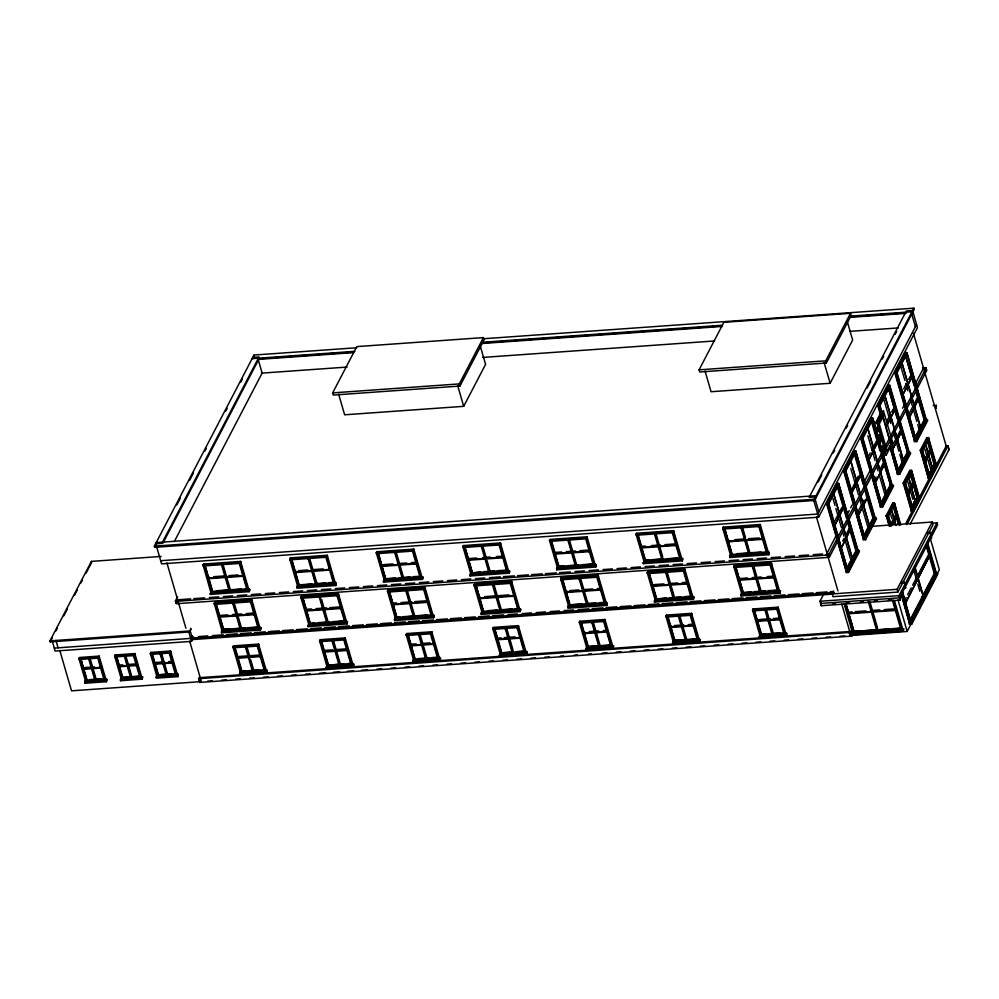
<?xml version="1.0" encoding="UTF-8"?>
<svg xmlns="http://www.w3.org/2000/svg" width="999" height="999" viewBox="0 0 999 999"><rect width="100%" height="100%" fill="white"/><g stroke="black" fill="none" stroke-linecap="round" stroke-linejoin="round"><path stroke-width="1.5" d="M191.084 629.233L189.66 631.967L50.237 641.87L49.95 640.883L91.396 561.388L161.114 556.431M50.237 641.87L52.385 637.762M55.956 630.906L57.38 628.171M63.811 615.834L67.383 608.978M74.538 595.267L77.398 589.785M80.969 582.929L82.393 580.194M85.964 573.339L91.683 562.375L91.396 561.388M78.896 658.478L79.408 657.492L99.101 656.093L105.894 679.445L105.37 680.431L85.677 681.83L78.896 658.478L98.589 657.08L99.101 656.093M79.583 658.091L79.058 659.078L80.145 658.99L86.588 681.156L85.502 681.231M94.443 666.857L84.103 667.594L83.591 668.581L99.825 667.419L100.35 666.433M88.824 659.39L90.097 658.341L89.573 659.328L95.442 679.52L94.693 679.582L88.824 659.39L89.573 659.328M482.767 338.798L913.848 308.167L914.197 309.353L814.56 500.462L154.695 547.327L154.358 546.153L253.996 355.045L356.705 347.752M154.695 547.327L157.367 542.22M176.798 504.945L180.394 498.039M189.76 480.082L193.356 473.176M204.882 451.086L206.318 448.326M225.749 411.039L227.198 408.279M240.871 382.043L242.307 379.283M84.79 683.254L85.215 680.906L84.79 683.254L106.443 681.718L106.868 679.37L106.443 681.718M85.677 681.83L86.189 680.843M104.483 678.958L86.726 680.219L80.644 658.316M86.588 681.156L87.1 680.169L81.094 659.49M99.388 657.08L98.876 658.066L79.183 659.465M162.924 543.156L259.39 358.129M84.103 667.594L83.791 669.268L100.025 668.119L100.549 667.132M94.693 679.582L95.205 678.596M95.442 679.52L95.954 678.533L93.032 668.443M114.61 655.943L115.122 654.957L134.828 653.558L141.608 676.897L141.096 677.884L121.391 679.295L114.61 655.943L134.316 654.545L134.828 653.558M174.238 541.695L262.138 373.102L258.404 360.252M115.872 656.455L116.384 655.469L114.785 656.53L115.872 656.455L122.303 678.621L121.229 678.696M133.916 654.22L135.002 654.145L133.404 655.219L139.835 677.372L140.921 677.297L141.433 676.311L122.452 677.684L116.359 655.769M105.719 678.845L104.121 679.919L104.633 678.92M105.607 678.458L105.082 679.445L85.39 680.843M136.264 664.585L135.752 665.571L119.518 666.733L119.83 665.059L122.777 664.847M131.681 675.998L130.407 677.035L124.538 656.842L125.062 655.856M119.518 666.733L120.03 665.746M131.169 676.985L125.3 656.793L125.812 655.806L131.256 674.562M142.158 679.17L142.582 676.835L142.158 679.17L120.517 680.719L121.628 677.322L128.546 676.922M120.517 680.719L120.929 678.371M122.303 678.621L122.815 677.634L116.384 655.469M135.115 654.545L134.603 655.531L114.897 656.93L115.122 654.957M135.752 665.571L136.064 663.898L127.21 664.535M130.407 677.035L130.919 676.048M178.696 603.196L176.099 603.384L175.412 601.023L177.585 596.878M829.395 555.906L828.621 557.392L176.561 603.708L175.874 601.348L176.648 599.862L190.647 598.863M156.943 676.822L150.337 653.408L150.849 652.422L170.542 651.023L177.335 674.362L176.811 675.349L157.118 676.748L157.63 675.761M151.024 653.009L150.499 653.995L151.586 653.92L158.029 676.086L156.943 676.161L157.455 675.174M140.372 676.086L138.112 669.23M249.3 591.645L249.725 589.298L249.3 591.645L210.339 594.405L211.039 593.056L203.097 565.009L203.609 564.023L240.622 561.401L248.751 589.373L248.239 590.359L211.214 592.981M204.345 565.521L204.857 564.535L203.259 565.609L204.345 565.521L212.125 592.32L211.051 592.395L211.563 591.408M247.34 588.886L212.275 591.383L204.832 564.847M155.744 663.211L155.232 664.198L171.466 663.036L171.791 661.363L168.831 661.575M166.883 674.45L161.014 654.258L161.538 653.271L167.395 673.463L166.134 674.5L160.265 654.308L160.777 653.321M177.884 676.635L178.309 674.3L177.884 676.635L156.231 678.171L156.656 675.836M157.343 674.775L156.831 675.761L176.523 674.362L177.048 673.376M176.811 675.349L170.03 652.01L170.542 651.023M169.643 651.685L170.717 651.61L169.118 652.672L175.562 674.837L177.16 673.776L158.341 674.812M158.029 676.086L158.541 675.099M170.829 652.01L170.317 652.996L150.624 654.395L150.849 652.422M221.678 565.297L222.952 564.26L222.44 565.247L229.645 590.072L228.896 590.122L221.678 565.297L222.44 565.247M166.134 674.5L166.646 673.513M189.66 631.967L190.797 628.246M210.339 594.405L211.451 591.008M212.125 592.32L212.65 591.333M192.108 635.676L190.684 638.411L54.296 648.089M52.148 640.709L55.145 651.048L191.533 641.358L192.957 638.636M222.09 630.419L260.889 627.709L260.464 630.057L221.503 632.829L222.203 631.468L214.248 603.421L214.76 602.434L251.785 599.812L259.915 627.784L259.403 628.771L222.377 631.405M214.935 603.034L214.423 604.02L215.509 603.945L223.289 630.731L222.203 630.806M248.239 590.359L240.11 562.387L240.622 561.401M240.796 561.987L239.198 563.049L246.978 589.847L248.576 588.773M240.909 562.375L240.397 563.361L203.371 565.996L203.609 564.023M228.896 590.122L229.408 589.135M229.645 590.072L230.17 589.085L223.376 565.721M332.655 392.894L356.793 346.603L483.429 337.6L484.065 339.772L459.927 386.064L333.279 395.055L332.655 392.894L459.303 383.903L483.429 337.6M220.504 616.108L219.992 617.095L253.546 614.722L254.058 613.723M242.183 575.611L208.629 577.996L209.141 577.01L208.828 578.683L242.382 576.298L242.707 574.625M242.382 576.298L242.907 575.312M234.54 604.133L241.321 627.497L240.809 628.483L240.047 628.533L232.842 603.721L233.354 602.722M240.809 628.483L233.604 603.658L234.116 602.672M221.503 632.829L221.915 630.481M258.504 627.31L223.614 629.457M223.289 630.731L223.801 629.745L215.996 603.259M198.863 678.671L199.375 677.684L851.011 631.405L852.097 635.139L851.585 636.126L199.95 682.417L198.863 678.671L850.486 632.392L851.011 631.405M248.464 588.386L247.952 589.373L210.926 591.995M199.95 682.417L200.462 681.43L199.375 677.684M250.362 601.46L251.96 600.399L250.362 601.46L258.142 628.259L259.74 627.197M251.074 600.761L252.16 605.469M259.403 628.771L251.273 600.799L251.785 599.812M252.073 600.799L251.561 601.785L214.535 604.407L214.76 602.434M240.047 628.533L240.572 627.547M232.942 646.84L233.454 645.854L258.566 644.068L266.209 670.366L265.697 671.353L240.584 673.139L232.942 646.84L258.054 645.054L258.566 644.068M240.921 671.553L240.409 672.539L241.496 672.464L234.191 647.352L234.703 646.365L233.629 646.44M253.546 614.722L253.858 613.036L246.241 613.586M289.685 558.866L290.197 557.879L327.222 555.244L335.352 583.216L334.827 584.203L297.814 586.838L289.685 558.866L326.71 556.231L327.222 555.244M238.524 657.205L238.012 658.204L259.653 656.655L260.177 655.669M290.372 558.466L289.86 559.452L290.946 559.378L298.726 586.163L297.64 586.238L298.152 585.252M250.624 659.527L253.571 669.655L253.059 670.641L252.297 670.691L245.579 647.552L246.091 646.565M253.059 670.641L246.328 647.489L246.853 646.503M259.116 627.784L259.628 626.798M260.464 630.057L260.889 627.709M266.758 672.639L267.183 670.292L266.758 672.639L239.698 674.562L240.122 672.215M239.698 674.562L240.409 673.201M240.584 673.139L241.096 672.152M257.655 644.73L258.741 644.655L257.143 645.716L264.435 670.841L265.522 670.766L266.034 669.767L241.808 671.191M295.741 570.854L295.229 571.84L328.783 569.455L329.295 568.468M295.941 571.54L295.429 572.539L328.983 570.154L329.495 569.168M258.853 645.054L258.341 646.041L233.229 647.827M316.246 583.916L309.028 559.09L309.553 558.104L316.758 582.929L315.484 583.965L308.279 559.153L308.791 558.166M259.453 655.968L259.977 654.982L238.324 656.518L237.812 657.504L259.453 655.968L259.653 656.655M252.297 670.691L252.809 669.705M335.901 585.489L336.326 583.154L335.901 585.489L296.928 588.261L298.039 584.865M297.814 586.838L298.326 585.851L296.865 580.794M326.311 555.906L327.397 555.831L325.799 556.905L333.579 583.691L334.665 583.616L335.177 582.629L298.863 585.227L291.433 558.691M298.726 586.163L299.238 585.177L291.458 558.391M300.849 597.277L301.361 596.291L338.386 593.656L346.503 621.628L345.991 622.614L308.978 625.249L300.849 597.277L337.862 594.642L338.386 593.656M265.921 669.38L265.409 670.366L240.297 672.152M327.51 556.231L326.998 557.217L289.972 559.84M315.484 583.965L316.758 582.929M307.105 609.964L306.581 610.951L340.147 608.566L340.659 607.579L340.459 606.893L329.782 607.642M321.553 599.437L327.922 621.341L327.41 622.327L326.648 622.389L319.43 597.564L319.955 596.578M327.41 622.327L320.192 597.514L320.704 596.528M347.065 623.9L347.477 621.565L347.065 623.9L308.092 626.673L309.203 623.276L314.785 622.976M309.315 623.676L308.803 624.662L309.89 624.587L302.098 597.789L301.024 597.864M308.092 626.673L308.516 624.325M340.871 606.593L345.105 621.153L310.027 623.651L303.022 598.563M334.116 582.405L331.83 575.461M338.549 594.255L336.95 595.317L344.742 622.102L346.341 621.041M338.673 594.642L338.149 595.629L301.136 598.264M326.648 622.389L327.16 621.403M319.53 640.684L320.055 639.697L345.167 637.911L352.797 664.21L352.285 665.197L327.173 666.982L319.53 640.684L344.643 638.898L345.167 637.911M320.217 640.284L319.705 641.271L320.791 641.196L328.084 666.321L326.998 666.395M320.342 640.684L319.817 641.67L344.93 639.884L345.454 638.898M340.147 608.566L340.459 606.893M335.739 649.6L346.566 648.838L346.765 649.525L346.253 650.511L324.6 652.047L324.4 651.36L324.912 650.374L332.655 649.825M376.286 552.709L376.798 551.723L413.811 549.088L421.94 577.072L421.428 578.059L384.403 580.681L376.286 552.709L413.299 550.074L413.811 549.088M324.6 652.047L325.112 651.061M376.973 552.31L376.448 553.296L377.535 553.221L385.314 580.019L384.24 580.094L384.752 579.108M332.168 641.395L333.441 640.359L340.172 663.498L339.648 664.485L338.898 664.547L332.168 641.395L333.441 640.359M344.742 622.102L345.254 621.116M326.298 668.406L326.71 666.071L326.298 668.406L353.359 666.483L353.771 664.148L353.359 666.483M351.398 663.736L328.409 665.047M328.084 666.321L328.596 665.334L321.303 640.209M338.624 394.106L344.63 414.797L463.698 406.331L485.589 364.36L480.007 345.154M382.342 564.71L381.818 565.696L415.372 563.311L415.896 562.325L411.313 562.649M382.542 565.397L382.018 566.383L415.572 563.998L416.096 563.011M394.867 552.996L396.141 551.96L403.359 576.773L402.834 577.772L402.085 577.822L394.867 552.996L396.141 551.96M346.253 650.511L346.566 648.838M338.898 664.547L339.41 663.561M422.49 579.345L422.914 576.997L422.49 579.345L383.529 582.105L383.953 579.77L384.24 580.756M383.529 582.105L384.64 578.708L384.128 579.695L421.141 577.072L421.653 576.086M412.899 549.762L413.986 549.687L412.387 550.749L420.179 577.534L421.253 577.459L421.765 576.473L385.464 579.083L378.034 552.534M385.314 580.019L385.839 579.033L378.047 552.235M387.437 591.121L387.962 590.134L424.975 587.512L433.104 615.484L432.592 616.47L395.567 619.093L387.437 591.121L424.463 588.498L424.975 587.512M352.522 663.224L351.998 664.21L326.885 665.996L327.41 665.009L330.357 664.797M352.635 663.623L351.036 664.685L343.731 639.572L345.329 638.511L344.255 638.586M414.098 550.074L413.586 551.061L376.573 553.696L376.798 551.723M402.085 577.822L402.597 576.835M393.693 603.808L393.181 604.795L426.735 602.409L427.247 601.423M413.998 616.183L406.793 591.358L407.305 590.372L414.51 615.197L413.236 616.233L406.031 591.408L406.543 590.421M433.653 617.757L434.078 615.409L433.653 617.757L394.692 620.529L394.405 619.542L395.104 618.181L432.305 615.484L432.817 614.497M395.279 618.119L395.804 617.12L399.85 616.932M395.916 617.519L395.392 618.506L396.478 618.431L388.698 591.633L387.612 591.72L389.21 590.646M394.692 620.529L395.104 618.181M395.567 619.093L395.804 617.12M425.149 588.099L423.551 589.16L431.331 615.958L432.417 615.884L432.929 614.885L396.628 617.494L389.61 592.407M425.262 588.498L424.75 589.485L387.724 592.107L387.962 590.134M413.236 616.233L413.761 615.247M406.131 634.54L406.643 633.541L431.755 631.768L439.398 658.066L438.886 659.053L413.773 660.839L406.131 634.54L431.243 632.754L431.755 631.768M406.818 634.14L406.306 635.127L407.38 635.052L414.685 660.164L413.598 660.239L414.11 659.253L412.824 654.82M406.93 634.527L406.418 635.514L431.531 633.741L432.043 632.742M426.735 602.409L427.048 600.736M411.713 644.904L411.201 645.891L432.842 644.355L433.166 642.682L432.842 644.355M462.874 546.553L463.386 545.566L500.412 542.944L508.541 570.916L508.029 571.903L471.004 574.537L462.874 546.553L499.9 543.931L500.412 542.944M463.561 546.166L463.049 547.152L464.135 547.077L471.915 573.863L470.829 573.938M418.768 635.239L420.042 634.203L426.76 657.354L426.248 658.341L425.487 658.391L418.768 635.239L420.042 634.203M437.362 658.204L440.372 657.991L440.659 658.978L439.947 660.339L412.887 662.262L413.311 659.914L413.598 660.901M413.998 658.865L413.486 659.852L438.598 658.066L439.11 657.08L431.73 657.604M413.773 660.839L414.285 659.839M430.332 633.416L431.93 632.355L430.332 633.416L437.624 658.541L438.711 658.453L439.223 657.467L414.822 659.228L407.879 634.365M414.685 660.164L415.197 659.178L408.329 635.539M469.13 559.24L468.618 560.227L502.172 557.842L502.684 556.855M486.975 560.402L489.947 570.629L489.435 571.615L488.673 571.665L481.468 546.853L481.98 545.854M489.435 571.615L482.217 546.79L482.742 545.804M425.487 658.391L426.011 657.404M470.117 575.961L470.541 573.613L470.117 575.961L509.09 573.189L509.802 571.828L509.515 570.841L470.716 573.551L471.228 572.564M500.786 548.601L507.13 570.441L472.052 572.927L480.482 571.903M471.915 573.863L472.427 572.877L465.084 547.577M474.038 584.977L474.55 583.99L511.575 581.356L519.705 609.328L519.18 610.314L482.167 612.949L474.038 584.977L511.051 582.342L511.575 581.356M474.837 584.977L474.325 585.963L511.338 583.329L511.863 582.342M475.287 585.489L475.811 584.502L474.213 585.564L475.287 585.489L483.079 612.275L481.993 612.362M438.161 657.242L436.738 653.259M510.664 582.03L511.738 581.942L510.152 583.016L517.932 609.802L519.018 609.727L519.53 608.741L483.216 611.338L475.786 584.802M439.947 660.339L440.372 657.991M500.699 543.931L500.187 544.917L463.161 547.539L463.386 545.566M488.673 571.665L489.198 570.679M480.094 596.965L479.582 597.951L513.136 595.579L513.648 594.58M480.294 597.664L479.782 598.651L513.336 596.266L513.848 595.279M502.172 557.842L502.485 556.168L496.391 556.605M492.632 585.264L493.893 584.215L501.111 609.04L500.599 610.027L499.837 610.089L492.632 585.264L493.893 584.215M520.254 611.6L520.679 609.265L520.254 611.6L481.281 614.373L480.994 613.386L481.705 612.025L518.893 609.328L519.418 608.341M481.281 614.373L482.679 611.962M483.216 611.338L476.211 586.263M483.079 612.275L483.591 611.288L476.236 585.988M507.742 570.916L508.254 569.929M508.366 570.329L506.768 571.391L498.988 544.592L500.586 543.531L499.5 543.606M509.09 573.189L509.515 570.841M499.837 610.089L500.349 609.09M492.719 628.383L493.244 627.397L518.356 625.611L525.998 651.91L525.474 652.896L500.362 654.682L492.719 628.383L517.844 626.598L518.356 625.611M493.531 628.383L493.007 629.37L518.119 627.584L518.643 626.598M498.314 638.761L497.789 639.747L519.443 638.211L519.955 637.225M549.475 540.409L549.987 539.423L587.012 536.788L595.129 564.76L594.617 565.746L557.604 568.381L549.475 540.409L586.488 537.774L587.012 536.788M550.162 540.009L549.65 540.996L550.724 540.921L558.516 567.719L557.43 567.794L557.942 566.808L556.643 562.337M505.357 629.095L506.63 628.046L506.118 629.045L512.849 652.185L512.087 652.247L505.357 629.095L506.118 629.045M526.548 654.183L526.972 651.847L526.548 654.183L499.488 656.106L500.599 652.709L500.362 654.682M500.711 653.109L500.199 654.095L501.798 653.021L494.93 629.382M499.488 656.106L500.187 654.745M517.445 626.273L518.518 626.198L516.933 627.272L524.225 652.384L525.312 652.31L525.824 651.323L501.423 653.084L494.892 629.657M555.731 553.096L555.207 554.083L588.773 551.698L589.285 550.711M576.036 565.459L568.818 540.646L569.33 539.66L576.548 564.472L576.036 565.459L575.274 565.521L568.056 540.696L568.581 539.71M519.443 638.211L519.755 636.525M512.087 652.247L512.599 651.248M512.849 652.185L513.361 651.198M557.317 567.395L596.103 564.697L596.391 565.684L595.691 567.032L556.718 569.805L557.829 566.408L563.998 565.971M556.718 569.805L557.43 568.443M557.604 568.381L558.116 567.395M587.175 537.387L585.576 538.449L593.369 565.234L594.442 565.159L594.967 564.173L558.828 566.433M560.639 578.821L561.151 577.834L598.164 575.199L606.293 603.184L605.781 604.17L568.756 606.793L560.639 578.821L597.652 576.198L598.164 575.199M587.287 537.774L586.775 538.761L549.762 541.396M575.274 565.521L575.786 564.535M588.773 551.698L589.085 550.024L579.932 550.674M579.22 579.108L580.494 578.071L579.982 579.058L587.187 603.883L586.438 603.933L579.22 579.108L579.982 579.058M606.843 605.456L607.267 603.109L606.843 605.456L567.882 608.216L568.993 604.82M569.105 605.219L568.593 606.206L570.192 605.144M568.756 606.793L569.28 605.806M603.621 598.339L604.882 602.697L569.992 604.857M593.906 563.948L586.538 539.535M593.369 565.234L593.881 564.248M594.33 564.772L594.842 563.773L582.504 564.66M595.691 567.032L596.103 564.697M699.075 369.842L723.85 322.315L850.499 313.311L851.123 315.484L826.348 363.012L699.7 372.003L699.075 369.842L825.723 360.839L850.499 313.311M598.451 576.186L597.939 577.172L560.914 579.807L561.151 577.834M586.438 603.933L587.712 602.897L580.918 579.532M587.187 603.883L587.712 602.897M579.32 622.227L579.832 621.241L604.944 619.455L612.587 645.754L612.075 646.753L586.962 648.526L579.32 622.227L604.432 620.454L604.944 619.455M599.725 589.422L566.171 591.808L566.683 590.821L566.371 592.494L599.924 590.109L600.249 588.436L597.19 588.648M599.924 590.109L600.449 589.123M636.063 534.253L636.588 533.266L673.601 530.644L681.73 558.616L681.218 559.602L644.193 562.225L636.063 534.253L673.089 531.63L673.601 530.644M599.437 646.041L592.719 622.889L593.231 621.902L599.949 645.054L598.676 646.091L591.957 622.939L592.469 621.952M606.006 602.197L605.494 603.184L568.468 605.806M606.118 602.584L604.52 603.658L596.74 576.86L598.339 575.799L597.252 575.874M586.076 649.962L586.5 647.614L586.076 649.962L613.136 648.039L613.561 645.691L613.136 648.039M586.962 648.526L587.474 647.539M611.176 645.279L588.199 646.59M586.788 647.939L588.386 646.877L581.518 623.239M642.32 546.94L641.808 547.927L675.361 545.541L675.873 544.555M605.119 620.054L603.521 621.116L610.826 646.228L612.412 645.167M605.232 620.441L604.72 621.428L579.607 623.214L579.832 621.241M663.136 558.329L661.862 559.365L654.657 534.54L655.169 533.553M662.624 559.315L655.419 534.49L655.931 533.503L662.712 556.868M605.844 631.368L584.19 632.904L584.702 631.917L584.39 633.591L606.043 632.055L606.356 630.381L603.259 630.594M598.676 646.091L599.2 645.104M682.28 560.889L682.704 558.541L682.28 560.889L643.319 563.661L643.731 561.313M644.542 560.651L644.018 561.638L645.104 561.563L637.325 534.765L636.238 534.852L637.837 533.778M643.319 563.661L644.018 562.3M644.193 562.225L644.705 561.238M672.689 531.306L673.776 531.231L672.177 532.292L679.957 559.09L681.043 559.015L681.555 558.016L645.429 560.289M647.227 572.677L647.739 571.678L684.765 569.055L692.894 597.027L692.369 598.014L655.356 600.649L647.227 572.677L684.253 570.042L684.765 569.055M647.914 572.277L647.402 573.264L648.488 573.189L656.268 599.974L655.182 600.049L655.694 599.063M648.026 572.664L647.514 573.651L684.54 571.028L685.052 570.042M612.3 644.78L611.788 645.766L586.675 647.552M673.888 531.618L673.376 532.617L636.351 535.239L636.588 533.266M661.862 559.365L662.387 558.379M653.483 585.352L652.971 586.338L686.525 583.965L687.037 582.979M675.361 545.541L675.674 543.868M673.788 597.727L666.57 572.902L667.095 571.915L674.3 596.74L673.788 597.727L673.026 597.777L665.821 572.964L666.333 571.977M693.443 599.3L693.868 596.952L693.443 599.3L654.47 602.072L655.581 598.676M654.47 602.072L655.182 600.711M655.356 600.649L655.868 599.662L653.533 591.62M683.853 569.717L684.939 569.642L683.341 570.704L691.121 597.502L692.207 597.427L692.719 596.44L656.405 599.038L666.383 597.902M656.268 599.974L656.78 598.988L649 572.202M681.443 557.629L680.931 558.616L643.905 561.251M673.026 597.777L673.538 596.79M699.737 641.882L700.162 639.535L699.737 641.882L672.677 643.806L673.388 642.444L665.921 616.083L666.433 615.097L691.545 613.311L699.188 639.61L698.676 640.596L673.551 642.382L674.075 641.395M666.72 616.083L666.208 617.07L691.32 615.284L691.832 614.298M686.525 583.965L686.837 582.28L682.267 582.604M671.303 625.761L670.779 626.748L692.432 625.212L692.944 624.225L688.311 624.562M722.664 528.109L723.176 527.122L760.202 524.487L768.331 552.459L767.806 553.446L730.793 556.081L722.664 528.109L759.677 525.474L760.202 524.487M671.503 626.46L670.991 627.447L692.632 625.911L693.144 624.912M723.463 528.096L722.951 529.095L759.964 526.461L760.489 525.474M723.913 528.621L724.437 527.634L722.839 528.696L723.913 528.621L731.705 555.407L730.619 555.494M766.92 551.985L731.842 554.47L724.412 527.934M686.038 639.884L679.308 616.733L679.819 615.746L686.55 638.898L686.038 639.884L685.277 639.934L678.546 616.795L679.07 615.809M672.677 643.806L673.101 641.458M673.9 640.796L673.388 641.795L674.462 641.708L667.17 616.595L666.083 616.67L667.682 615.609M691.483 617.494L697.777 639.135L674.787 640.434M728.721 540.097L728.209 541.083L761.762 538.711L762.274 537.712M728.92 540.796L728.408 541.783L761.962 539.398L762.474 538.411M698.676 640.596L691.033 614.298L691.545 613.311M741.258 528.396L742.519 527.347L742.007 528.334L749.225 553.159L748.463 553.221L741.258 528.396L742.007 528.334M685.277 639.934L686.55 638.898M729.907 557.504L730.331 555.157L729.907 557.504L768.88 554.732L769.305 552.397L768.88 554.732M731.018 554.108L730.506 555.094L767.519 552.459L768.044 551.473M731.842 554.47L724.837 529.395M731.705 555.407L732.217 554.42L724.862 529.12M733.828 566.52L734.34 565.534L771.353 562.899L779.482 590.871L778.97 591.87L741.945 594.492L733.828 566.52L770.841 563.886L771.353 562.899M734.515 566.121L733.99 567.107L735.077 567.032L742.856 593.831L741.782 593.906L742.294 592.919M734.627 566.52L734.115 567.507L771.128 564.872L771.64 563.886M705.044 371.054L711.051 391.733L830.119 383.279L852.646 340.072L847.077 320.866M699.013 639.023L697.414 640.084L697.926 639.098M748.463 553.221L748.975 552.222M749.225 553.159L749.737 552.172L746.34 540.496M757.929 580.369L760.901 590.584L760.376 591.57L759.627 591.633L752.409 566.808L752.921 565.821M760.376 591.57L753.171 566.758L753.683 565.771L756.655 575.986M740.783 594.929L741.495 593.581L780.456 590.809L780.032 593.156L741.071 595.916L740.783 594.929L779.757 592.17L780.456 590.809M741.67 593.506L742.182 592.519L751.435 591.87M741.071 595.916L742.182 592.519M770.441 563.573L771.528 563.498L769.929 564.56L777.721 591.346L778.795 591.271L779.307 590.284L743.006 592.894L735.576 566.346M742.856 593.831L743.381 592.844L736.026 567.532M768.156 551.873L766.558 552.934L758.778 526.148L760.364 525.074L759.29 525.162M759.627 591.633L760.139 590.646M818.144 481.993L821.74 475.087M833.253 452.997L834.702 450.224M846.215 428.134L847.651 425.374M867.095 388.087L870.691 381.181M882.217 359.091L883.653 356.331M895.166 334.24L896.615 331.481M752.509 609.927L753.021 608.94L778.134 607.155L785.776 633.453L785.264 634.44L760.152 636.226L752.509 609.927L777.622 608.141L778.134 607.155M753.77 610.439L754.282 609.452L752.684 610.526L753.77 610.439L761.063 635.564L759.977 635.639L760.501 634.652M739.56 580.194L773.114 577.809L773.438 576.136L767.332 576.56M773.114 577.809L773.638 576.823M814.56 500.462L814.21 499.275L913.848 308.167M779.744 618.768L779.232 619.755L757.579 621.291L757.891 619.617M757.579 621.291L758.091 620.304M766.845 611.051L773.139 632.742L772.627 633.728L771.877 633.791L765.147 610.639L765.659 609.652M772.627 633.728L765.908 610.589L766.42 609.602M916.52 324.538L817.719 514.035L160.677 560.714M778.683 590.884L779.195 589.897M156.531 546.428L161.588 563.861L818.631 517.195L917.432 327.684L912.624 310.514L906.343 310.964L809.153 497.377L815.434 496.928L815.783 498.114M836.538 537.974L826.498 503.396L836.862 483.516L838.586 483.391L858.253 551.061L847.889 570.941L846.153 571.066L837.399 540.921M853.596 505.257L843.556 470.679L853.908 450.811L855.644 450.686L875.311 518.356L864.947 538.224L863.211 538.349L854.457 508.204M870.653 472.539L860.614 437.962L870.966 418.094L872.701 417.969L892.357 485.639L882.005 505.506L880.269 505.631L871.515 475.499M880.843 416.183L877.659 405.257L888.024 385.377L889.759 385.252L909.415 452.922L899.05 472.802L897.327 472.927L889.422 445.729M904.769 407.105L894.717 372.54L905.082 352.659L906.817 352.535L926.473 420.204L916.108 440.084L914.385 440.209L905.618 410.065M833.69 491.133L826.785 504.383L828.508 504.258L838.873 484.378M849.687 460.289L843.843 471.665L845.566 471.54L855.931 451.673M850.748 458.416L853.883 452.247M870.941 419.53L860.888 438.948L862.624 438.823L872.989 418.956M879.607 402.897L878.808 405.544M886.238 390.334L888.024 385.377M899.15 365.572L904.357 355.444M862.449 436.913L865.946 430.207M899.362 366.121L900.761 363.449M837.836 536.363L828.221 503.271L838.586 483.391M854.894 503.658L845.279 470.554L855.644 450.686M882.005 505.506L862.337 437.849L872.701 417.969M899.05 472.802L879.395 405.132L889.759 385.252M916.108 440.084L896.453 372.415L906.817 352.535M786.338 635.726L786.75 633.391L786.338 635.726L759.265 637.649L759.69 635.314L759.977 636.301M838.76 483.991L857.754 551.098L858.079 550.474M855.818 451.273L864.934 484.39M872.876 418.556L891.87 485.664L890.134 485.789M889.61 386.463L889.934 385.839L887.874 386.588L889.61 386.463L908.928 452.947L907.192 453.071M906.992 353.134L925.986 420.229L924.25 420.354L918.543 400.524M890.047 386.238L879.682 406.118L877.946 406.231M907.104 353.521L896.74 373.401L895.004 373.526M759.265 637.649L760.664 635.239L757.492 624.313M777.234 607.829L778.308 607.754L776.71 608.816L784.015 633.928L785.089 633.853L785.614 632.866L761.388 634.29M833.978 494.692L852.497 559.64L850.761 559.765L852.721 559.215L833.978 494.692L832.242 494.817M851.036 461.975L869.555 526.935L867.819 527.047L869.779 526.498L851.036 461.975L849.3 462.1M903.67 461.501L885.151 396.553L903.67 461.501L901.935 461.625L899.799 454.295M917.719 424.513L918.993 428.908L920.728 428.783L902.209 363.836L900.474 363.961M778.421 608.141L777.909 609.128L752.796 610.913L753.021 608.94M880.456 413.424L875.449 423.027L876.96 422.914L883.403 410.577L892.706 442.582L886.263 454.932L884.752 455.032M884.215 445.554L877.996 424.163L883.153 414.298L884.452 414.198L879.295 424.076L887.162 451.161L885.863 451.261M779.232 619.755L779.545 618.081L773.363 618.518M771.877 633.791L772.389 632.804M834.702 521.178L841.882 507.405M858.216 476.073L850.524 491.908M868.805 455.744L870.241 452.997M871.677 450.237L876.71 440.596L878.446 440.472L869.305 459.065L878.446 440.472M886.588 421.653L890.171 414.772M891.608 412.013L893.044 409.265M903.645 388.936L906.518 383.429M908.665 379.295L910.101 376.548M844.33 505.906L835.189 524.5L844.33 505.906L842.594 506.031M861.388 473.189L852.247 491.783L861.588 473.876L859.652 473.314L861.588 473.876M895.491 407.767L886.363 426.348L895.691 408.454L893.768 407.879M912.549 375.05L903.421 393.643L912.749 375.736L910.826 375.174M785.489 632.467L784.977 633.466L759.864 635.239L760.376 634.253L766.295 633.841M836.275 535.439L826.185 554.795L828.783 554.607L926.098 367.957L923.501 368.132L915.571 383.341M847.814 513.311L849.25 510.551M850.686 507.779L852.135 505.019M864.385 481.518L870.154 470.454M881.692 448.326L883.128 445.566M902.596 408.229L904.033 405.469M828.621 557.392L827.934 555.032L828.708 553.546M924.874 369.106L925.636 367.632L922.527 367.844M925.561 371.478L926.323 369.992L925.636 367.632M826.872 557.155L829.47 556.98L926.785 370.317L926.098 367.957M887.162 451.161L892.319 441.283L891.021 441.383M842.706 541.033L844.143 538.274M845.579 535.526L849.162 528.633L850.898 528.508L841.757 547.102L850.898 528.508M857.604 512.45L861.188 505.556M862.624 502.809L864.06 500.049M874.662 479.732L876.098 476.973M879.682 470.092L883.278 463.211L885.002 463.086L875.873 481.668L885.002 463.086M891.72 447.015L900.336 430.494L902.06 430.369L892.931 448.963L902.06 430.369M908.778 414.298L913.086 406.044M914.522 403.284L917.394 397.777L919.117 397.652L909.989 416.246L919.117 397.652M867.956 495.804L858.815 514.385L868.156 496.491L866.22 495.916M900.074 596.965L900.274 600.099L821.253 605.706L819.967 601.273L823.551 594.405M821.253 605.706L821.053 602.572L820.604 603.446L899.612 597.827L937.586 524.987L936.962 522.827L932.317 523.151M871.865 526.323L932.167 522.04L932.966 524.8L897.889 592.082L832.941 596.69L832.142 593.93L833.578 591.183M884.877 494.343L886.837 493.781L868.094 429.27L886.613 494.218L884.877 494.343L879.769 476.748M901.935 461.625L903.895 461.063M918.993 428.908L920.953 428.359L902.209 363.836M873.288 517.494L862.924 537.362L864.659 537.237L875.024 517.37M890.346 484.777L879.982 504.645L881.717 504.532L892.082 484.652M907.404 452.06L897.04 471.94L898.775 471.815L909.127 451.935M847.864 520.866L856.568 550.811L846.19 569.617M864.535 535.526L873.626 518.106L854.482 452.21M881.593 502.809L890.683 485.389L871.528 419.493M898.65 470.092L907.729 452.672L887.999 386.813M915.708 437.387L924.787 419.955L905.057 354.108M867.494 499.288L873.076 518.506L875.136 517.757M848.251 571.453L859.19 550.461L859.477 551.448L848.538 572.439L846.153 572.602L845.866 571.615L848.251 571.453L848.538 572.439M865.309 538.736L876.248 517.744L876.535 518.731L865.584 539.722L863.211 539.897L862.924 538.911L865.309 538.736L865.584 539.722M882.354 506.018L893.306 485.039L893.593 486.026L882.641 507.005L880.269 507.18L879.982 506.193L882.354 506.018L882.641 507.005M899.412 473.301L910.364 452.322L910.638 453.309L899.699 474.288L897.314 474.463L897.04 473.476L899.412 473.301L899.699 474.288M916.47 440.596L914.085 440.759L914.372 441.745L916.757 441.583L916.47 440.596L927.409 419.605L925.037 419.78M916.757 441.583L927.696 420.591L927.409 419.605M936.35 405.369L936.2 407.954L936.35 405.369L933.241 405.582M889.26 526.248L886.175 515.621L892.681 503.159L894.405 503.034L900.823 525.124M903.233 482.904L909.739 470.442L911.463 470.317L919.305 497.302L912.811 509.777L911.076 509.902L903.233 482.904L904.969 482.792L911.463 470.317M920.291 450.199L926.785 437.724L928.521 437.599L936.363 464.585L929.857 477.06L928.133 477.185L920.291 450.199L922.027 450.074L928.521 437.599M886.675 515.596L886.35 516.208L888.398 515.472L891.32 525.511M903.72 482.879L903.408 483.504L905.456 482.754L912.961 508.566L910.901 509.303L911.225 508.691M926.96 438.311L926.635 438.936L928.695 438.199M890.009 509.64L892.644 504.595M903.783 483.241L907.729 475.674M922.814 446.74L920.841 450.524L927.959 476.598L929.694 476.473L922.514 450.049L920.466 450.786M889.709 510.377L891.657 506.63M904.17 482.642L906.767 477.659M890.996 526.123L887.911 515.496L894.405 503.034M894.692 504.02L888.198 516.483L886.463 516.608M911.75 471.303L905.256 483.766L903.521 483.891M928.808 438.586L922.302 451.061L920.579 451.173M895.404 524.463L891.732 510.626L896.053 525.524M890.596 524.413L895.379 515.222L897.114 515.109L892.532 524.975M907.654 491.695L912.437 482.517L914.172 482.392L908.903 493.568L907.167 493.693M924.712 458.978L926.073 456.356M927.447 453.733L929.495 449.8L931.23 449.675L925.961 460.864L931.23 449.675M891.645 525.599L897.114 515.109M914.172 482.392L908.903 493.568M849.262 612.787L848.75 613.773L894.754 610.501L895.266 609.515M930.806 469.592L932.766 469.031L925.836 445.192L932.542 469.468L930.806 469.592L927.784 459.165M931.093 469.967L927.846 476.198L929.582 476.073L936.075 463.611M932.392 467.47L934.34 463.723M911.762 507.192L917.032 497.102L912.724 482.267M931.455 469.43L928.758 475.699M932.766 466.908L934.077 464.385L927.472 441.795M910.726 473.326L917.619 497.052L911.1 508.454M929.42 474.438L934.677 464.335L927.784 440.609M915.484 502.185L908.79 477.909L915.484 502.185L913.748 502.297L915.708 501.748M913.748 485.989L917.082 497.452L919.13 496.715M934.14 464.735L936.188 463.998M905.918 523.289L912.399 510.864M919.592 497.052L929.669 477.722M936.875 463.911L946.228 445.966L947.964 445.841L949.05 449.575L910.176 524.15M913.161 510.289L920.241 496.703L920.529 497.689L913.448 511.263L911.076 511.438L910.788 510.452L913.161 510.289L913.448 511.263M930.219 477.572L937.299 463.986L937.586 464.972L930.506 478.558L928.121 478.721L927.846 477.734L930.219 477.572L930.506 478.558M947.302 446.715L947.814 445.729L948.9 449.475L948.388 450.462M906.93 524.55L947.964 445.841M851.797 634.802L852.222 632.454L851.797 634.802L903.208 631.143L903.633 628.808L903.208 631.143M892.419 600.212L900.886 629.345L901.972 629.27L902.484 628.284L853.908 631.43M852.509 632.779L854.108 631.718L846.066 604.033M897.889 592.082L897.09 589.323L932.167 522.04M877.846 629.033L876.573 630.069L877.085 629.083M905.856 587.4L905.469 588.136L904.282 581.98L901.31 582.192M931.767 537.699L931.38 538.449L930.181 532.292L927.209 532.504M900.274 600.099L898.988 595.666L936.962 522.827M894.754 610.501L895.067 608.828M904.744 600.274L906.18 597.514M907.616 594.755L911.213 587.862M912.649 585.102L916.245 578.196M917.694 575.436L928.483 554.745L930.206 554.62L905.956 602.222L904.22 602.347M930.206 554.62L905.956 602.222M844.043 603.646L852.671 633.378L902.147 629.857L902.659 628.87L894.442 600.599M922.202 596.803L909.078 621.828L910.813 621.703L936.3 572.814M922.527 596.028L934.302 573.588L926.485 546.69M910.701 619.967L934.902 573.551L926.647 545.154M923.501 596.453L921.54 597.002L923.501 596.453L914.747 566.321M934.365 573.95L936.413 573.214M901.148 594.542L909.365 622.814L911.1 622.689L936.587 573.801L927.522 542.619M852.409 635.364L907.167 631.468L939.347 569.742L930.231 538.349M911.737 624.188L911.463 623.201L909.078 623.364L909.365 624.35L911.737 624.188L937.811 574.188L937.524 573.201L935.139 573.364M252.123 358.629L354.845 351.323M482.455 342.257L722.115 325.237M851.285 316.059L911.987 311.75L912.324 312.937M261.988 358.541L268.207 358.092M275.999 357.542L282.218 357.093M288.449 356.655L296.241 356.106M302.46 355.656L310.252 355.107M316.471 354.67L324.263 354.108M330.494 353.671L338.274 353.122M346.054 352.56L352.285 352.123M486.188 342.607L492.42 342.17M500.199 341.608L506.431 341.171M514.21 340.622L520.442 340.172M528.221 339.623L534.453 339.185M542.232 338.624L548.463 338.186M556.256 337.637L562.474 337.187M570.267 336.638L576.485 336.201M584.278 335.639L590.509 335.202M598.289 334.653L604.52 334.203M612.3 333.654L618.531 333.204M626.311 332.655L632.542 332.217M640.322 331.656L646.553 331.218M654.345 330.669L660.564 330.219M668.356 329.67L676.136 329.121M682.367 328.671L690.147 328.122M697.939 327.572L704.158 327.123M711.95 326.573L718.181 326.136M852.072 316.621L858.303 316.171M866.083 315.622L872.314 315.185M880.107 314.623L886.325 314.185M894.117 313.636L900.336 313.187M258.691 359.365L353.621 352.622M481.243 343.556L722.464 326.423M850.074 317.357L906.105 313.374M261.463 373.151L347.09 367.07M482.554 357.442L714.535 340.971M849.999 331.343L898.263 327.922M900.249 364.385L901.985 364.273M894.717 372.54L896.453 372.415M911.026 375.861L912.749 375.736M883.191 397.103L884.927 396.978M917.594 398.464L919.317 398.339M877.659 405.257L879.395 405.132M893.968 408.579L895.691 408.454M877.996 424.163L879.295 424.076M900.536 431.181L902.259 431.056M860.614 437.962L862.337 437.849M878.645 441.171L876.71 440.596M929.694 450.487L931.43 450.362M907.729 452.672L898.438 422.764M883.478 463.898L885.214 463.773M843.556 470.679L845.279 470.554M909.902 471.029L911.637 470.904L918.818 497.327M912.636 483.204L914.372 483.079M890.683 485.389L881.555 456.231M156.219 542.569L816.083 495.691L816.42 496.878M154.358 546.153L814.21 499.275M159.64 546.203L162.75 545.978M173.651 545.204L176.761 544.992M187.662 544.218L190.784 543.993M201.673 543.219L204.795 542.994M215.684 542.22L218.806 542.007M229.708 541.233L232.817 541.008M243.719 540.234L246.828 540.009M257.73 539.235L262.4 538.911M271.74 538.249L276.411 537.912M285.751 537.25L290.422 536.913M299.762 536.251L304.433 535.926M313.773 535.252L318.456 534.927M327.797 534.265L332.467 533.928M341.808 533.266L346.478 532.929M355.819 532.267L360.489 531.943M369.83 531.281L374.5 530.944M383.841 530.282L388.511 529.945M397.852 529.283L402.522 528.958M413.424 528.184L416.546 527.959M427.435 527.185L430.557 526.96M441.446 526.186L444.567 525.961M455.469 525.187L458.578 524.975M469.48 524.2L472.589 523.976M483.491 523.201L486.6 522.976M497.502 522.202L500.611 521.99M511.513 521.216L514.635 520.991M525.524 520.217L528.646 519.992M539.535 519.218L542.657 518.993M553.558 518.219L556.668 518.006M567.569 517.232L570.679 517.007M581.58 516.233L584.69 516.008M595.591 515.234L598.701 515.022M609.602 514.248L612.724 514.023M623.613 513.249L626.735 513.024M637.624 512.25L640.746 512.037M651.648 511.263L654.757 511.038M665.659 510.264L668.768 510.039M679.67 509.265L682.779 509.04M693.681 508.266L698.351 507.942M707.692 507.28L712.362 506.943M721.703 506.281L726.373 505.944M735.714 505.282L740.384 504.957M749.737 504.295L754.407 503.958M765.296 503.184L768.418 502.959M779.32 502.185L782.429 501.973M793.331 501.198L796.44 500.974M807.342 500.199L810.451 499.975M826.498 503.396L828.221 503.271M827.634 503.683L836.613 536.675M842.794 506.718L844.53 506.593M892.844 503.746L894.58 503.621L900.087 524.313M889.772 511.176L891.508 511.063M886.175 515.621L887.911 515.496M203.097 565.009L240.11 562.387M895.579 515.921L897.314 515.796M204.658 565.184L207.705 564.959M218.381 564.21L221.428 563.985M232.105 563.236L236.688 562.912M301.935 558.266L306.506 557.942M315.659 557.292L320.229 556.967M385.477 552.335L391.571 551.91M400.724 551.248L405.294 550.924M470.541 546.291L475.124 545.966M484.265 545.317L488.848 544.992M555.619 540.247L560.189 539.922M569.343 539.273L573.913 538.948M639.16 534.315L643.731 533.99M654.407 533.229L657.454 533.016M668.131 532.255L672.714 531.93M724.238 528.271L728.808 527.947M737.961 527.297L742.532 526.972M753.209 526.211L756.255 525.998M308.279 559.153L309.028 559.09M481.468 546.853L482.217 546.79M568.056 540.696L568.818 540.646M654.657 534.54L655.419 534.49M834.989 523.813L833.266 523.926L833.466 524.625M213.724 576.685L224.4 575.923M228.971 575.599L238.124 574.949M298.788 570.641L307.942 569.992M312.525 569.667L323.201 568.906M383.866 564.597L393.019 563.948M399.113 563.511L406.743 562.974M476.56 558.016L468.931 558.553L468.419 559.54L501.973 557.155M482.654 557.579L490.284 557.042M561.625 551.972L555.531 552.397L555.007 553.396L588.573 551.011M566.208 551.648L575.349 550.998M645.167 546.041L642.12 546.253L641.608 547.24L675.162 544.855M651.273 545.604L660.426 544.954M664.997 544.63L674.15 543.98M734.814 539.672L745.491 538.911M748.551 538.698L759.228 537.937M926.822 533.241L929.807 533.029M217.02 590.721L227.697 589.959M230.744 589.747L241.421 588.985M300.574 584.777L311.925 583.878M315.821 583.703L325.811 582.892M328.896 582.667L335.065 582.23L334.553 583.216L297.527 585.851M385.639 578.746L395.429 577.946M399.363 577.759L410.04 577.01M413.948 576.635L420.716 576.248M483.578 571.678L494.368 570.916M497.452 570.691L507.305 570.092M568.631 565.646L578.658 565.034M644.417 560.252L649.05 559.927M652.135 559.715L662.936 558.941M666.77 558.766L677.447 558.016M737.187 553.671L747.264 553.046M751.073 552.684L760.988 552.072M210.052 593.431L249.013 590.659M296.641 587.275L335.614 584.502M383.241 581.118L422.215 578.359M469.842 574.974L508.803 572.202M556.431 568.818L595.404 566.058M643.031 562.674L681.992 559.902M729.62 556.518L768.593 553.746M193.769 598.651L204.658 597.877M209.328 597.539L218.669 596.878M223.339 596.553L232.667 595.879M237.337 595.554L246.678 594.892M251.348 594.555L260.677 593.893M265.347 593.568L274.688 592.894M279.358 592.569L288.699 591.908M293.369 591.57L302.697 590.909M307.367 590.584L316.708 589.909M321.378 589.585L330.719 588.923M335.377 588.586L344.717 587.924M349.388 587.599L358.728 586.925M363.399 586.6L372.727 585.938M377.397 585.601L386.738 584.939M391.408 584.615L400.749 583.94M405.407 583.616L414.747 582.954M419.418 582.617L428.758 581.955M433.429 581.63L442.757 580.956M447.427 580.631L456.768 579.969M461.438 579.632L470.779 578.97M475.449 578.646L484.777 577.971M489.448 577.647L500.349 576.873M503.459 576.648L514.348 575.874M517.457 575.661L528.359 574.887M531.468 574.662L542.357 573.888M545.479 573.663L556.368 572.889M559.477 572.664L570.379 571.903M575.037 571.565L584.378 570.904M589.048 570.566L598.389 569.905M603.059 569.58L612.387 568.918M617.057 568.581L626.398 567.919M631.068 567.582L640.409 566.92M645.079 566.595L654.407 565.921M659.078 565.596L668.418 564.934M673.089 564.597L682.417 563.936M687.087 563.611L696.428 562.937M701.098 562.612L710.439 561.95M715.109 561.613L724.437 560.951M729.108 560.626L738.448 559.952M743.119 559.627L752.459 558.965M757.117 558.628L766.458 557.966M771.128 557.642L780.469 556.967M785.139 556.643L794.467 555.981M799.138 555.644L808.478 554.982M813.149 554.657L822.489 553.983M175.412 601.023L178.009 600.836M175.874 601.348L827.934 555.032M301.536 596.878L302.61 596.803M562.4 578.346L560.801 579.408L561.888 579.333L569.667 606.131M214.248 603.421L251.273 600.799M221.915 603.159L224.975 602.946M235.639 602.185L240.222 601.86M305.469 597.227L310.04 596.903M320.716 596.141L323.763 595.928M334.44 595.167L337.487 594.954M390.534 591.183L395.117 590.859M404.258 590.209L408.841 589.885M417.982 589.235L422.552 588.911M475.611 585.139L478.658 584.927M489.335 584.165L492.382 583.953M503.059 583.191L507.629 582.867M572.877 578.234L577.447 577.909M586.6 577.26L591.171 576.935M656.418 572.302L661.001 571.977M671.665 571.216L676.248 570.891M741.495 566.258L746.066 565.933M755.219 565.284L759.789 564.959M232.842 603.721L233.604 603.658M319.43 597.564L320.192 597.514M406.031 591.408L406.793 591.358M665.821 572.964L666.57 572.902M752.409 566.808L753.171 566.758M928.683 555.432L930.406 555.307M227.934 614.885L220.304 615.421L219.792 616.408L253.346 614.023M232.505 614.56L241.658 613.91M311.476 608.94L306.905 609.265L306.381 610.264L339.947 607.879M316.059 608.616L326.735 607.867M396.553 602.909L393.494 603.121L392.982 604.108L426.536 601.723M401.123 602.584L411.8 601.823M414.847 601.598L425.524 600.849M484.665 596.64L509.078 594.904M569.742 590.596L578.896 589.947M583.466 589.622L592.619 588.973M663.96 583.903L653.284 584.665L652.772 585.651L686.325 583.266M668.531 583.578L677.684 582.929M747.502 577.971L739.884 578.521L739.36 579.507L772.914 577.122M752.085 577.647L761.238 576.997M49.95 640.883L189.373 630.981M222.602 629.432L230.319 628.883M234.278 628.696L244.955 627.946M248.002 627.722L258.679 626.96M318.456 622.614L329.258 621.853M333.079 621.678L346.216 620.641L345.704 621.64L308.691 624.263M402.897 616.72L427.297 614.984M487.974 610.676L497.115 610.027M501.698 609.702L512.362 608.94M515.422 608.728L518.469 608.516M571.515 604.745L582.192 603.983M586.763 603.658L595.916 603.009M599.837 602.634L605.057 602.36M670.317 597.727L680.981 596.965M684.889 596.59L692.607 596.041L692.095 597.027L655.069 599.662M754.52 591.645L765.321 590.884M768.406 590.659L778.258 590.059M900.923 582.929L903.895 582.717M221.216 631.843L260.177 629.07M307.804 625.686L346.778 622.926M394.405 619.542L433.366 616.77M480.994 613.386L519.967 610.614M567.594 607.23L606.555 604.47M654.183 601.086L693.156 598.314M190.597 637.137L193.719 636.912M198.376 636.588L207.717 635.913M212.387 635.589L223.277 634.815M226.398 634.59L237.287 633.816M240.397 633.603L251.298 632.829M254.408 632.604L265.297 631.83M268.406 631.605L279.308 630.831M282.417 630.619L293.306 629.845M296.428 629.62L307.317 628.846M310.427 628.621L321.328 627.847M324.438 627.622L335.327 626.86M338.449 626.635L349.338 625.861M352.447 625.636L363.349 624.862M366.458 624.637L377.347 623.875M380.457 623.651L391.358 622.877M394.468 622.652L405.357 621.878M408.479 621.653L419.368 620.879M422.477 620.666L433.379 619.892M436.488 619.667L447.377 618.893M450.487 618.668L461.388 617.894M464.498 617.682L475.387 616.907M478.509 616.683L489.398 615.908M492.507 615.684L503.409 614.909M508.079 614.585L517.407 613.923M522.077 613.586L531.418 612.924M536.088 612.599L545.417 611.925M550.087 611.6L559.428 610.938M564.098 610.601L573.438 609.939M578.109 609.615L588.998 608.841M592.107 608.616L603.009 607.842M606.118 607.617L617.007 606.843M620.117 606.63L631.018 605.856M634.128 605.631L645.017 604.857M648.139 604.632L659.028 603.858M662.137 603.646L673.039 602.872M676.148 602.647L687.037 601.873M690.147 601.648L701.048 600.874M704.158 600.661L715.047 599.887M718.169 599.662L729.058 598.888M732.167 598.663L743.069 597.889M746.178 597.677L757.067 596.903M760.189 596.678L771.078 595.904M774.188 595.679L785.089 594.904M788.199 594.68L799.088 593.918M802.197 593.693L813.099 592.919M816.208 592.694L827.097 591.92M830.219 591.695L833.328 591.483M191.583 638.136L834.302 592.482M832.142 593.93L897.09 589.323M192.008 639.61L833.178 594.068M819.967 601.273L898.988 595.666M581.093 621.753L579.495 622.827L580.569 622.752L587.874 647.864M690.634 613.973L691.72 613.898L690.122 614.959L697.414 640.084M245.492 645.903L248.589 645.679M832.554 604.07L835.651 603.858M846.503 603.084L849.6 602.859M860.439 602.097L863.536 601.873M874.387 601.098L877.484 600.886M888.336 600.112L891.433 599.887M665.921 616.083L691.033 614.298M98.202 656.768L99.276 656.68L97.677 657.754L104.121 679.919M246.865 646.128L251.498 645.804M331.918 640.084L335.002 639.872M415.422 634.153L420.055 633.828M500.474 628.109L503.558 627.896M514.373 627.122L517.457 626.91M583.978 622.177L588.611 621.853M597.877 621.191L602.509 620.866M672.115 615.921L667.482 616.246L674.612 640.771M682.929 615.147L686.013 614.934M757.167 609.877L754.083 610.102L761.213 634.627M766.433 609.215L771.066 608.891M233.117 647.427L234.191 647.352M492.894 628.97L493.981 628.895L501.273 654.02M150.337 653.408L170.03 652.01M87.862 658.129L92.295 657.817M116.184 656.118L120.617 655.794M129.495 655.169L133.928 654.857L135.19 659.165M157.817 653.159L162.263 652.846M245.579 647.552L246.328 647.489M591.957 622.939L592.719 622.889M678.546 616.795L679.308 616.733M765.147 610.639L765.908 610.589M124.538 656.842L125.3 656.793M160.265 654.308L161.014 654.258M852.135 611.875L849.063 612.1L848.551 613.086L894.555 609.815M855.194 611.663L865.933 610.901M872.065 610.464L879.732 609.914M884.34 609.59L893.531 608.94M164.41 661.887L155.544 662.512L155.032 663.498L171.266 662.349M416.158 643.893L411.513 644.218L411.001 645.204L432.642 643.668M422.34 643.456L430.07 642.906M501.198 637.849L498.114 638.074L497.589 639.06L519.243 637.512M504.295 637.624L515.122 636.863M589.348 631.593L598.626 630.931M674.387 625.549L683.666 624.887M759.44 619.505L770.266 618.731M324.4 651.36L346.054 649.825M757.379 620.604L779.033 619.068M119.318 666.046L135.552 664.884M89.86 679.67L101.061 678.783M132.23 676.56L141.321 675.923L140.809 676.91L121.104 678.309M159.828 674.7L170.979 673.813M84.503 682.267L106.156 680.731M120.23 679.732L141.87 678.196M155.944 677.197L177.597 675.649M240.809 671.166L245.242 670.853M249.538 670.641L258.803 669.992M334.59 664.597L343.856 663.948M348.089 663.548L351.573 663.398M418.094 658.666L428.771 657.817M503.146 652.634L512.412 651.872M516.845 651.56L525.711 650.923L525.187 651.91L500.074 653.696M587.187 646.553L597.527 645.829M600.486 645.616L611.363 644.942M682.504 639.884L673.788 640.409L673.276 641.395L698.388 639.61L698.9 638.623L685.601 639.672M769.105 633.741L779.919 632.966M239.41 673.576L266.471 671.653M326.011 667.419L353.072 665.496M412.599 661.276L439.66 659.352M499.2 655.119L526.261 653.196M585.789 648.975L612.862 647.052M672.389 642.819L699.45 640.896M758.99 636.663L786.051 634.752M852.909 631.405L860.639 630.856M864.635 630.669L875.374 629.907M878.433 629.695L889.16 628.933M892.232 628.708L902.372 627.884L901.86 628.883L852.397 632.392M200.437 678.446L198.714 678.571L199.8 682.317L201.523 682.192L189.685 641.233M851.51 633.816L902.921 630.169M199.875 681.705L71.528 690.833L59.803 650.461M207.63 681.156L212.3 680.831M221.616 680.169L226.273 679.832M235.602 679.17L240.26 678.845M249.588 678.184L254.245 677.846M263.574 677.185L268.232 676.86M277.547 676.198L282.218 675.861M291.533 675.199L296.191 674.874M305.519 674.213L310.177 673.875M319.505 673.214L325.711 672.777M333.491 672.215L339.697 671.778M347.465 671.228L353.683 670.791M361.451 670.229L367.669 669.792M376.985 669.13L381.655 668.793M390.971 668.131L395.641 667.807M404.957 667.145L409.615 666.808M418.943 666.146L423.601 665.821M432.929 665.159L437.587 664.822M446.915 664.16L451.573 663.836M460.889 663.174L465.559 662.837M474.875 662.175L479.532 661.85M488.861 661.188L493.518 660.851M502.847 660.189L507.504 659.864M516.833 659.203L521.49 658.865M530.806 658.204L535.476 657.866M544.792 657.205L549.462 656.88M560.339 656.106L563.436 655.881M574.313 655.119L577.422 654.894M588.299 654.12L591.408 653.895M602.285 653.121L606.942 652.797M616.271 652.135L620.928 651.798M630.257 651.136L634.914 650.811M644.23 650.149L648.9 649.812M658.216 649.15L662.874 648.826M672.202 648.164L676.86 647.827M686.188 647.165L690.846 646.84M700.174 646.178L704.832 645.841M714.148 645.179L718.818 644.855M728.134 644.193L732.804 643.856M742.12 643.194L746.777 642.856M756.106 642.195L760.763 641.87M770.092 641.208L774.749 640.871M784.078 640.209L788.735 639.884M798.051 639.223L802.721 638.885M812.037 638.224L816.695 637.899M826.023 637.237L830.681 636.9M840.009 636.238L844.667 635.913M911.65 313.848L915.384 326.698M913.373 333.092L946.565 447.327M905.082 352.659L905.369 353.646M905.481 355.607L914.185 385.552M915.658 390.809L917.806 398.189M928.371 438.811L935.863 464.622M926.785 437.724L927.072 438.711M900.673 365.859L904.932 380.519M905.781 383.454L907.916 390.784M910.476 399.588L912.174 405.444M913.448 409.852L916.857 421.578M924.749 448.726L926.91 456.181M922.027 450.074L929.857 477.06M901.485 393.069L901.685 393.756M904.657 405.02L895.216 372.515L894.892 373.127L896.952 372.39L915.946 439.498L914.21 439.61L905.943 409.453M888.436 388.311L897.127 418.269M909.739 470.442L910.014 471.428M910.564 474.85L911.85 479.295M910.414 474.513L912.911 483.116M927.197 543.231L936.088 573.826M883.615 398.576L890.858 423.501M893.418 432.292L895.116 438.161M896.403 442.557L898.95 451.361M907.691 481.443L909.864 488.898M910.726 491.87L912.886 499.325M904.969 482.792L912.811 509.777M904.145 484.315L910.676 506.968M895.341 462.45L896.64 466.945M880.818 414.573L878.158 405.219L877.834 405.844L879.894 405.107L898.888 472.202L897.152 472.327L890.833 449.013M876.96 422.914L886.263 454.932M876.722 427.385L877.984 431.755M878.833 434.665L880.943 441.945M883.478 450.674L884.327 453.583M914.522 566.758L923.276 596.89M870.966 418.094L871.253 419.081M871.677 422.252L880.082 450.986M913.623 569.755L916.957 581.231M917.794 584.09L919.867 591.271M893.668 506.043L899.275 525.324M892.681 503.159L892.969 504.145M893.506 507.567L898.363 524.438M867.844 435.689L875.074 460.614M876.785 466.483L878.059 470.879M890.633 514.16L891.932 518.631M887.087 517.032L889.585 525.636M887.149 517.432L889.734 526.336M867.369 458.504L867.582 459.19M870.728 471.241L861.101 437.937L860.776 438.561L862.836 437.812L881.83 504.92L880.094 505.044L872.027 475.736M902.784 592.345L910.926 622.102L909.19 622.215L901.897 595.379M902.035 591.495L911.1 622.689M865.796 487.35L874.812 518.381M898.051 600.074L907.167 631.468M853.908 450.811L854.195 451.785M854.62 454.97L863.211 484.515M864.759 489.685L866.495 495.679M825.723 360.839L826.348 363.012M893.506 600.137L902.147 629.857M897.514 614.61L898.825 619.093M824.113 362.6L830.119 383.279M894.305 604.482L899.512 622.414M850.786 468.406L858.453 494.792M859.727 499.188L861.862 506.53M862.711 509.453L867.394 525.586M855.756 506.605L864.947 538.224M853.396 500.924L854.27 503.921M853.67 503.958L844.043 470.654L843.718 471.278L845.778 470.529L864.772 537.637L863.036 537.762L854.782 507.592M837.861 486.413L846.99 517.869M836.862 483.516L837.15 484.503M837.562 487.687L842.919 505.931M843.581 508.366L846.403 517.907M847.439 521.665L849.587 529.058M850.449 532.005L856.018 551.211M869.929 601.773L877.434 627.597M868.993 601.323L877.334 630.019M868.243 601.373L876.573 630.069M832.879 498.189L835.002 505.519M835.851 508.441L837.986 515.784M838.835 518.706L841.395 527.509M842.669 531.905L843.955 536.301M844.804 539.235L850.336 558.304M838.698 539.323L847.889 570.941M836.862 537.35L826.985 503.371L826.673 503.983L828.72 503.246L847.714 570.354L845.978 570.479L837.724 540.309M837.924 541.171L845.753 568.131M846.091 604.532L853.471 629.944M814.697 497.589L818.843 511.875M845.479 603.371L853.733 631.768M845.117 603.571L853.583 632.704M845.404 605.569L847.514 612.862M848.363 615.771L849.637 620.142M851.323 625.973L852.597 630.344M813.573 499.75L818.631 517.195M828.783 554.607L829.47 556.98M850.486 632.392L851.585 636.126M816.408 516.783L837.949 590.958M841.757 604.07L850.024 632.504M779.757 592.17L780.032 593.156M759.677 525.474L767.806 553.446M770.841 563.886L778.97 591.87M763.711 539.997L764.984 544.368M772.751 571.141L774.025 575.499M759.302 525.786L763.536 540.334M764.385 543.256L765.646 547.614M771.315 567.107L772.577 571.478M773.426 574.388L775.536 581.668M776.385 584.577L777.659 588.948M761.762 538.711L761.962 539.398M777.622 608.141L785.264 634.44M777.247 608.453L783.528 630.094M742.944 528.808L745.491 537.574M754.682 611.201L761.575 634.577M754.482 613.96L755.768 618.393M735.389 566.695L743.006 592.894M723.176 527.122L724.65 532.18M725.511 535.152L726.81 539.61M728.533 545.566L730.706 553.009M734.34 565.534L735.813 570.591M737.537 576.548L739.697 583.99M741.495 593.581L741.782 594.555M673.089 531.63L681.218 559.602M684.253 570.042L692.369 598.014M678.808 551.972L680.069 556.343M687.849 583.104L689.123 587.474M673.126 533.391L680.044 556.605M684.29 571.803L690.634 593.643M692.432 625.212L692.632 625.911M668.119 617.082L674.987 640.721M666.433 615.097L668.743 623.076M669.605 626.023L670.891 630.456M638.274 535.277L645.616 560.576M637.637 534.428L645.254 560.626M648.801 572.839L656.405 599.038M637.624 536.838L639.785 544.28M641.508 550.237L642.807 554.695M650.511 581.206L651.81 585.676M586.488 537.774L594.617 565.746M597.652 576.198L605.781 604.17M602.946 595.079L604.22 599.45M597.277 576.498L602.772 595.429M604.432 620.454L612.075 646.753M604.47 622.202L605.731 626.523M606.568 629.407L610.764 643.843M580.894 622.402L588.011 646.927M580.431 623.314L581.73 627.747M582.579 630.706L583.866 635.127M552.11 542.907L559.028 566.72M563.261 581.331L569.755 603.658M551.036 540.571L558.653 566.783M562.2 578.995L569.817 605.194M549.987 539.423L550.274 540.409M550.586 541.495L552.759 548.938M553.621 551.923L554.92 556.381M562.612 582.892L563.911 587.362M565.646 593.306L567.807 600.749M568.306 605.881L568.581 606.868M459.303 383.903L459.927 386.064M457.692 385.651L463.698 406.331M499.9 543.931L508.029 571.903M511.051 582.342L519.18 610.314M499.937 545.092L501.236 549.562M515.934 599.775L517.195 604.145M510.676 582.654L517.869 607.392M513.136 595.579L513.336 596.266M517.844 626.598L525.474 652.896M520.991 638.111L522.252 642.432M518.718 631.231L520.816 638.448M521.653 641.333L522.914 645.666M483.166 547.265L486.126 557.492M507.055 629.495L512.937 649.75M493.381 585.202L500.599 610.027M494.293 628.546L501.423 653.084M494.705 632.417L496.84 639.81M497.702 642.757L498.988 647.19M465.047 547.839L471.815 571.128M464.448 546.728L472.052 572.927M465.721 553.608L467.882 561.051M468.756 564.023L470.054 568.493M474.55 583.99L476.885 592.02M477.747 594.992L479.045 599.462M480.781 605.419L482.08 609.877M481.705 612.025L481.993 613.011M413.299 550.074L421.428 578.059M424.463 588.498L432.592 616.47M413.099 550.049L414.373 554.42M413.773 553.296L415.035 557.667M416.733 563.486L420.117 575.137M425.774 594.63L431.268 613.548M415.372 563.311L415.572 563.998M431.243 632.754L438.886 659.053M436.076 650.037L437.325 654.357M431.705 635.938L435.889 650.374M395.629 552.947L402.834 577.772M419.518 635.189L426.248 658.341M407.704 634.702L414.822 659.228M406.643 633.541L408.104 638.573M409.827 644.48L411.963 651.872M389.647 592.145L396.99 617.444M377.847 552.884L385.464 579.083M389.011 591.296L396.628 617.494M377.834 555.294L383.017 573.151M388.561 592.22L392.02 604.12M392.882 607.105L394.18 611.563M326.71 556.231L334.827 584.203M337.862 594.642L345.991 622.614M328.196 562.025L329.47 566.383M326.748 557.991L328.022 562.362M328.858 565.272L330.132 569.642M337.912 596.403L340.022 603.683M328.783 569.455L328.983 570.154M344.643 638.898L352.285 665.197M344.692 640.646L345.941 644.979M346.778 647.864L350.974 662.287M253.996 355.045L254.333 356.231M253.109 358.566L252.772 357.392L259.041 356.943L161.863 543.356L155.582 543.806L155.919 544.979M332.929 641.346L339.648 664.485M321.104 640.859L328.234 665.384M321.94 646.203L324.088 653.583M324.937 656.543L327.085 663.923M303.047 598.289L310.402 623.588M291.258 559.028L298.863 585.227M302.422 597.439L310.027 623.651M292.969 567.395L295.991 577.809M301.361 596.291L301.648 597.277M301.96 598.364L304.995 608.791M305.856 611.763L307.155 616.233M297.352 585.913L297.64 586.9M246.254 584.19L247.515 588.548M239.735 562.687L243.119 574.338M243.956 577.247L246.079 584.527M253.009 608.379L255.12 615.659M255.969 618.568L258.079 625.849M258.054 645.054L265.697 671.353M257.667 645.354L264.385 668.443M247.265 647.951L249.787 656.63M235.564 649.313L242.008 671.478M234.503 647.002L241.633 671.528M233.454 645.854L233.741 646.828M234.915 650.873L236.201 655.307M237.924 661.213L240.06 668.606M205.257 566.296L212.213 589.847M215.821 603.596L223.439 629.795M205.07 569.08L206.368 573.551M208.966 582.479L211.126 589.922M217.969 613.448L220.13 620.891M220.991 623.863L222.29 628.334M190.522 631.818L191.808 636.251M188.961 632.492L191.533 641.358M166.933 562.912L185.901 628.196M169.655 652.322L175.499 672.452M152.085 653.234L158.117 673.613M151.898 653.571L158.167 675.149M154.021 663.348L156.169 670.741M134.316 654.545L141.096 677.884M135.365 658.828L136.613 663.136M136.026 662.05L137.275 666.358M116.159 658.503L118.307 665.896M119.156 668.843L121.304 676.236M98.589 657.08L105.37 680.431M98.389 657.055L99.638 661.363M99.051 660.264L100.3 664.585M101.136 667.457L103.222 674.65M99.825 667.419L100.025 668.119M90.509 659.79L92.183 665.559M80.457 658.653L86.726 680.219M80.007 659.565L81.294 663.998M82.155 666.945L83.441 671.378M55.932 640.434L58.079 647.827M856.23 550.199L845.866 570.079L847.602 569.954L857.966 550.087L856.23 550.199M924.462 419.343L914.097 439.223L915.821 439.098L926.185 419.218L924.462 419.343M917.294 496.441L910.788 508.916L912.524 508.791L919.018 496.316L917.294 496.441M850.773 632.255L849.038 632.367L850.124 636.113L851.86 635.988L850.773 632.255"/></g></svg>
